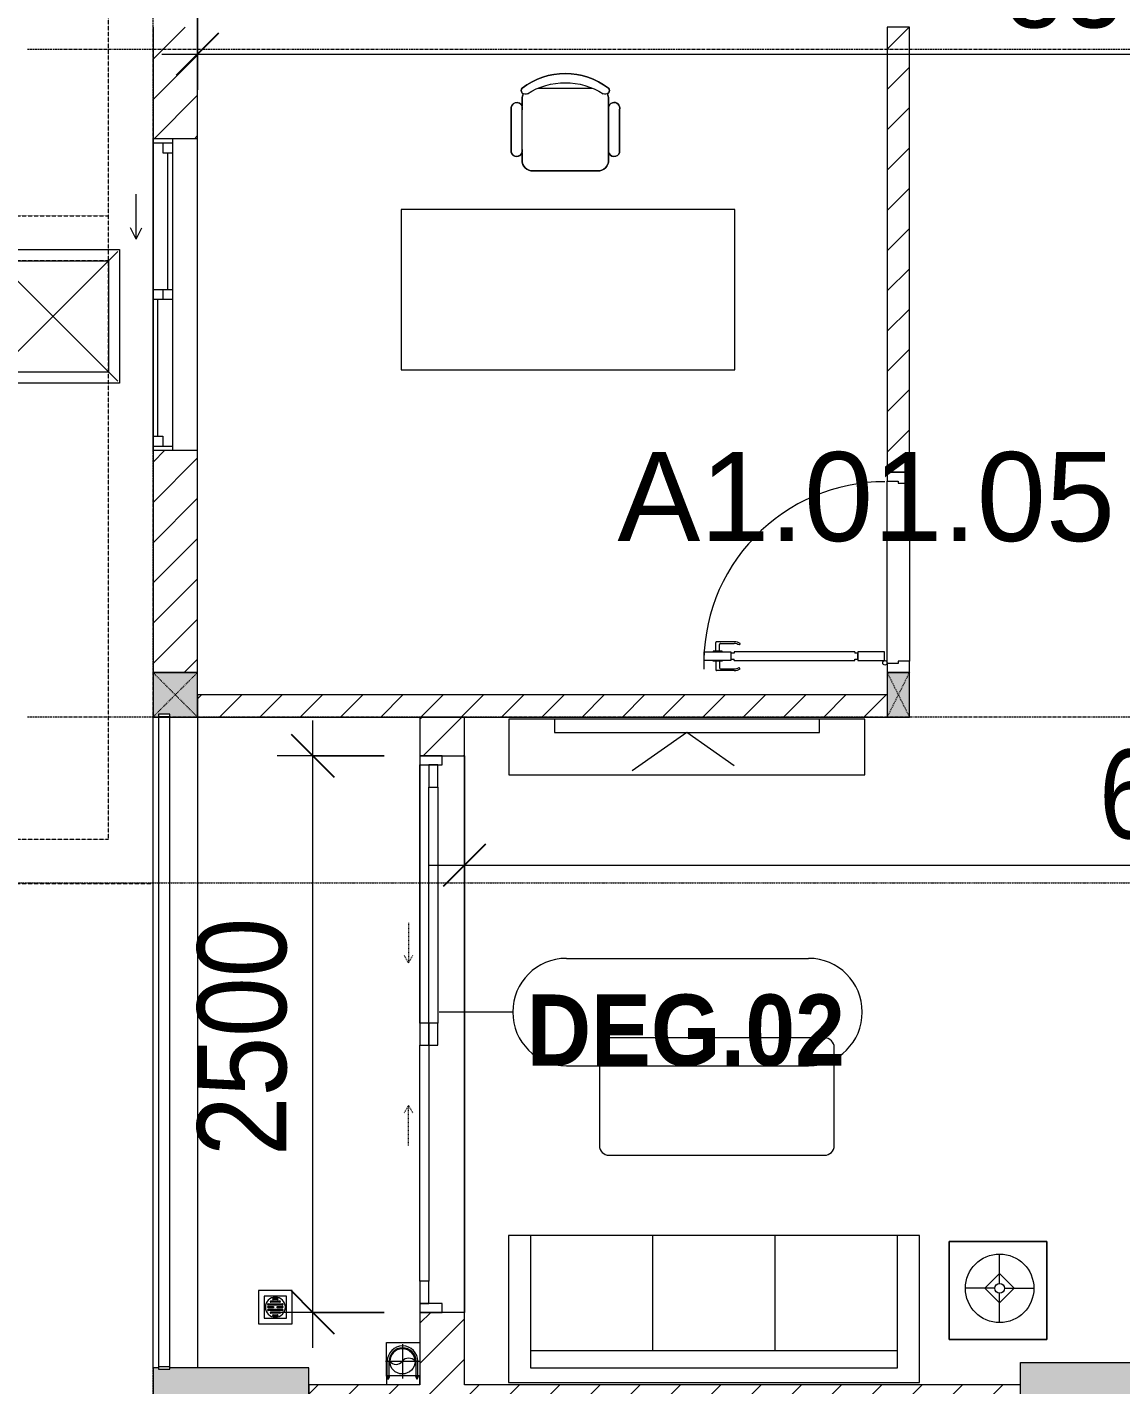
# Model space of a CAD drawing. Header units: millimetres. Extents: x 962 to 241049, y -15958 to 84407.
# Drawn here: x 96266 to 101182, y 45436 to 51537 of the extents above; entities that cross this region are included whole.
import ezdxf

# ---------------------------------------------------------------- set-up
doc = ezdxf.new("R2010")
doc.units = ezdxf.units.MM
for name, pattern in [('Dash', [6, 3, -3]), ('Dash Dot 3_16_', [7.9375, 4.7625, -1.5875, 0, -1.5875]), ('Grid Line', [22.225, 12.7, -3.175, 3.175, -3.175]), ('IMPORT-CENTER _3_', [10.16, 6.35, -1.27, 1.27, -1.27]), ('IMPORT-NCV_MAT BANG DAM SAN TANG 1$0$BEAM HIDEN_DBIM', [1.5875, 1.058333, -0.529167])]:
    doc.linetypes.add(name, pattern=pattern)
for name, color, linetype, lineweight in [('0-1', 7, 'Continuous', 5), ('A-ANNO-DIMS', 211, 'Continuous', 9), ('A-ANNO-DIMS-160', 211, 'Continuous', 9), ('A-AREA-IDEN', 2, 'Continuous', 9), ('A-DETL-GENF-1', 9, 'Continuous', 9), ('A-DOOR', 31, 'Continuous', 9), ('A-DOOR-1', 254, 'Continuous', 9), ('A-DOOR-2', 9, 'Continuous', 9), ('A-DOOR-FRAM', 31, 'Continuous', 9), ('A-DOOR-HDLN', 31, 'Dash', 9), ('A-DOOR-IDEN', 31, 'Continuous', 9), ('A-FLOR-2', 9, 'Continuous', 9), ('A-FLOR-HRAL', 11, 'Continuous', 9), ('A-GLAZ', 151, 'Continuous', 9), ('A-WALL', 113, 'Continuous', 9), ('A-WALL-1', 253, 'Continuous', 18), ('A-WALL-2', 9, 'Continuous', 9), ('A-WALL-3', 113, 'Continuous', 18), ('A-WALL-PATT-1', 10, 'Continuous', 9), ('A-WALL-PATT-2', 111, 'Continuous', 9), ('G-ANNO-SYMB-1', 111, 'Dash Dot 3_16_', 18), ('G-IMPT', 8, 'Continuous', 9), ('G-IMPT-2', 8, 'IMPORT-CENTER _3_', 9), ('G-IMPT-4', 8, 'IMPORT-NCV_MAT BANG DAM SAN TANG 1$0$BEAM HIDEN_DBIM', 9), ('I-FURN', 30, 'Continuous', 9), ('I-FURN-1', 254, 'Continuous', 9), ('M-EQPM', 50, 'Continuous', 9), ('S-COLS', 52, 'Continuous', 9), ('S-COLS-1', 52, 'Continuous', 5), ('S-COLS-2', 7, 'Continuous', 18), ('S-COLS-3', 250, 'Continuous', 9), ('S-COLS-4', 254, 'Continuous', 9), ('S-COLS-5', 253, 'Continuous', 18), ('S-COLS-6', 52, 'Continuous', 18), ('S-COLS-7', 52, 'Dash', 9), ('S-COLS-HDLN', 52, 'Dash', 9), ('S-COLS-HDLN-1', 9, 'Dash', 9), ('S-GRID-1', 1, 'Grid Line', 9)]:
    doc.layers.add(name, color=color, linetype=linetype, lineweight=lineweight)
doc.styles.add('Arial_11', font='arial_0.ttf', dxfattribs={"height": 400})
doc.styles.add('Arial_B_5', font='arialbd_0.ttf', dxfattribs={"width": 0.9, "height": 320})
doc.styles.add('UTM Avo', font='UTM Avo.ttf', dxfattribs={"width": 0.9, "height": 400})
doc.dimstyles.new('1_Dim_chi_tiet_2_5_1', dxfattribs={"dimscale": 304.8, "dimtxt": 399.720379, "dimasz": 0.629921, "dimexe": 0.524934, "dimexo": 0.0625, "dimgap": 0.052493, "dimtad": 1, "dimdec": 0, "dimrnd": 5, "dimzin": 0, "dimdsep": 46, "dimtxsty": 'UTM Avo', "dimblk1": 'OBLIQUE', "dimblk2": 'OBLIQUE', "dimsah": 1, "dimcen": 0.09, "dimdle": 0.524934, "dimazin": 0, "dimtfac": 1, "dimtdec": 4, "dimtix": 1, "dimtmove": 0, "dimatfit": 3, "dimfxl": 1.049869, "dimfxlon": 1, "dimtvp": 1, "dimtolj": 1, "dimtzin": 0, "dimarcsym": 2})
pattern_1 = [(45, (0, 0), (-90.50967, 90.50967), [])]
pattern_2 = [(45, (63179.03, 0), (-90.50967, 90.50967), [])]

# ---------------------------------------------------------------- blocks, each defined once
blk = doc.blocks.new('M_Concrete-Rectangular-Column2 - 400x1300-812637-TKCS_MB TẦNG 1')
at = {"layer": 'S-COLS'}
blk.add_hatch(color=256, dxfattribs=at).paths.add_polyline_path([(-650, 200), (-650, -200), (650, -200), (650, 200), (-180.7, 200)])
at = {"layer": 'S-COLS-2'}
for p, q in [((-650, 200), (650, 200)), ((-650, -200), (-650, 200)), ((650, 200), (650, -200)), ((650, -200), (-650, -200))]:
    blk.add_line(p, q, dxfattribs=at)
blk = doc.blocks.new('NCV_TKTC_KET CAU_rvt-1-TKCS_MB TẦNG 1')
at = {"layer": 'S-COLS-1'}
blk.add_hatch(color=256, dxfattribs=at).paths.add_polyline_path([(34352.6, 45161.9), (34352.6, 45511.9), (33727.6, 45511.9), (33727.6, 45506.9), (33677.6, 45506.9), (33677.6, 45511.9), (33652.6, 45511.9), (33652.6, 45161.9), (33727.6, 45161.9)])
at = {"layer": 'S-COLS-2'}
for p, q in [((33652.6, 45511.9), (33652.6, 45161.9)), ((33677.6, 45511.9), (33652.6, 45511.9)), ((34352.6, 45511.9), (33727.6, 45511.9)), ((34352.6, 45161.9), (34352.6, 45511.9))]:
    blk.add_line(p, q, dxfattribs=at)
at = {"layer": 'S-COLS-3', "rotation": 180}
blk.add_blockref('M_Concrete-Rectangular-Column2 - 400x1300-812637-TKCS_MB TẦNG 1', (38202.6, 45336.9), dxfattribs=at)
blk = doc.blocks.new('DOOR_CW_01 CANH MO-PANEL KINH - DIW_01-900x2200-CỬA GỖ VÂN LAMINATE-V4-TKCS_MB TẦNG 1')
at = {"layer": 'A-DETL-GENF-1'}
for p, q in [((-397, 872), (-357, 872)), ((-397, 752), (-397, 872)), ((-357, 872), (-357, 752)), ((-442, 737), (-442, 816.5)), ((-399, 820.5), (-438, 820.5)), ((-434, 799.5), (-434, 737)), ((-399, 803.5), (-430, 803.5)), ((-399, 831.8), (-397, 831.8)), ((-399, 792.2), (-399, 831.8)), ((-397, 792.2), (-397, 831.8)), ((-357, 792.2), (-357, 831.8)), ((-355, 831.8), (-357, 831.8)), ((-355, 792.2), (-355, 831.8)), ((-355, 820.5), (-316, 820.5)), ((-355, 803.5), (-324, 803.5)), ((-320, 799.5), (-320, 737)), ((-312, 737), (-312, 816.5)), ((-397, 792.2), (-399, 792.2)), ((-357, 752), (-397, 752)), ((-397, 738), (-391, 738)), ((-397, 738), (-397, 196)), ((-363, 752), (-391, 752)), ((-391, 752), (-391, 738)), ((-363, 738), (-363, 752)), ((-357, 738), (-363, 738)), ((-357, 792.2), (-355, 792.2)), ((-357, 196), (-357, 738)), ((-433.9, 711.2), (-427.3, 715.8)), ((-320.1, 711.2), (-326.7, 715.8)), ((-397, 196), (-391, 196)), ((-391, 196), (-391, 182)), ((-357, 196), (-363, 196)), ((-363, 182), (-363, 196)), ((-357, 182), (-397, 182)), ((-397, 182), (-397, 62)), ((-391, 182), (-363, 182)), ((-357, 62), (-357, 182)), ((-397, 62), (-357, 62))]:
    blk.add_line(p, q, dxfattribs=at)
blk.add_circle((-407, 60), 10, dxfattribs=at)
for centre, radius, start, end in [((-407, 60), 814, 360, 92), ((-438, 816.5), 4, 90, 180), ((-430, 799.5), 4, 90, 180), ((-324, 799.5), 4, 360, 90), ((-316, 816.5), 4, 0, 90), ((-397, 737), 45, 180, 215), ((-397, 737), 37, 180, 215), ((-357, 737), 37, 325, 0), ((-357, 737), 45, 325, 0)]:
    blk.add_arc(centre, radius, start, end, dxfattribs=at)
at = {"layer": 'A-DOOR-2'}
for p, q in [((-410, 50), (-450, 50)), ((-450, 50), (-450, -50)), ((-410, 0), (-410, 50)), ((-400, 0), (-410, 0)), ((-407, 50), (-382, 50)), ((-400, -50), (-400, 0)), ((410, 0), (400, 0)), ((400, 0), (400, -50)), ((450, 50), (410, 50)), ((410, 50), (410, 0)), ((450, -50), (450, 50)), ((-450, -50), (-400, -50)), ((400, -50), (450, -50))]:
    blk.add_line(p, q, dxfattribs=at)
blk = doc.blocks.new('BAN LV A - BAN LV A_dwg_ban hoc2-348006-TKCS_MB TẦNG 1')
at = {"layer": 'I-FURN'}
for p, q in [((145.8, 437.4), (-145.8, 437.4)), ((-194.4, 388.8), (-194.4, 113.4)), ((194.4, 113.4), (194.4, 388.8)), ((-243, 354.4), (-243, 162)), ((194.4, 351.4), (194.4, 150.8)), ((243.7, 162), (243.7, 354.4)), ((-120.5, 64.8), (120.5, 64.8))]:
    blk.add_line(p, q, dxfattribs=at)
at = {"layer": 'I-FURN', "flags": 128}
blk.add_lwpolyline([(-737.8, 610.5), (-737.8, 1330.5), (-154.9, 1330.5), (762.2, 1330.5), (762.2, 610.5)], close=True, dxfattribs=at)
at = {"layer": 'I-FURN'}
for centre, radius, start, end in [((-145.8, 388.8), 48.6, 90, 180), ((145.8, 388.8), 48.6, 360, 90), ((-218.7, 347.3), 25.3, 343.7398, 163.7398), ((219.4, 347.3), 25.3, 16.2602, 170.70537), ((-218.7, 154.9), 25.3, 163.7398, 16.2602), ((219.4, 154.9), 25.3, 189.29463, 16.2602), ((-180.2, 75.4), 17.8, 57.97259, 216.69006), ((-145.8, 113.4), 48.6, 180, 207.58444), ((0, 324), 324, 233.1301, 306.8699), ((0, 359.3), 318.2, 237.57575, 302.42425), ((180.2, 75.4), 17.8, 323.30994, 122.02741), ((145.8, 113.4), 48.6, 332.41556, 0)]:
    blk.add_arc(centre, radius, start, end, dxfattribs=at)
blk = doc.blocks.new('BAN LV A - BAN LV A_dwg-348005-TKCS_MB TẦNG 1')
at = {"extrusion": (0, 0, -1), "zscale": -1, "rotation": 180}
blk.add_blockref('BAN LV A - BAN LV A_dwg_ban hoc2-348006-TKCS_MB TẦNG 1', (-729, 1383.7), dxfattribs=at)
blk = doc.blocks.new('BAN LV A - BAN LV A-348231-TKCS_MB TẦNG 1')
at = {"layer": 'I-FURN-1'}
for p, q in [((486, 1221.7), (486, 1029.3)), ((534.6, 1270.3), (534.6, 1235.9)), ((923.4, 1232.9), (923.4, 1270.3)), ((972.7, 1029.3), (972.7, 1221.7)), ((534.6, 1029.3), (534.6, 994.9)), ((923.4, 994.9), (923.4, 1032.3)), ((583.2, 946.3), (874.8, 946.3)), ((1491.2, 773.2), (-8.8, 773.2)), ((-8.8, 773.2), (-8.8, 53.2)), ((1491.2, 53.2), (1491.2, 773.2)), ((-8.8, 53.2), (1491.2, 53.2))]:
    blk.add_line(p, q, dxfattribs=at)
for centre, radius, start, end in [((729, 1059.7), 324, 53.1301, 126.8699), ((548.9, 1308.3), 17.8, 143.30994, 240.59603), ((583.2, 1270.3), 48.6, 152.41556, 180), ((909.2, 1308.3), 17.8, 299.40397, 36.69006), ((874.8, 1270.3), 48.6, 360, 27.58444), ((510.3, 1228.8), 25.3, 16.2602, 196.2602), ((948.4, 1228.8), 25.3, 343.7398, 170.70537), ((510.3, 1036.4), 25.3, 196.2602, 343.7398), ((583.2, 994.9), 48.6, 180, 270), ((874.8, 994.9), 48.6, 270, 360), ((948.4, 1036.4), 25.3, 189.29463, 343.7398)]:
    blk.add_arc(centre, radius, start, end, dxfattribs=at)
blk.add_blockref('BAN LV A - BAN LV A_dwg-348005-TKCS_MB TẦNG 1', (0, 0))
blk = doc.blocks.new('G1_SOF - BO TRU - 100x200-745959-TKCS_MB TẦNG 1')
at = {"layer": 'S-COLS'}
blk.add_hatch(color=256, dxfattribs=at).paths.add_polyline_path([(50, -100), (50, 100), (-50, 100), (-50, -100)])
at = {"layer": 'S-COLS-5'}
for p, q in [((50, 100), (-50, 100)), ((-50, 100), (-50, -100)), ((50, -100), (50, 100)), ((-50, -100), (50, -100))]:
    blk.add_line(p, q, dxfattribs=at)
at = {"layer": 'S-COLS-HDLN-1'}
for p, q in [((50, 100), (-50, -100)), ((-50, 100), (50, -100))]:
    blk.add_line(p, q, dxfattribs=at)
blk = doc.blocks.new('LOBBY_SOFA_1 - LOBBY_SOFA_1-850634-TKCS_MB TẦNG 1')
at = {"layer": 'I-FURN'}
for p, q in [((-2556, 0), (-2556, -660)), ((-708, 0), (-2556, 0)), ((-708, -660), (-708, 0)), ((-2457, -66), (-2457, -660)), ((-807, -66), (-2457, -66)), ((-807, -660), (-807, -66)), ((-807, -143), (-2457, -143)), ((-1907, -143), (-1907, -660)), ((-1357, -143), (-1357, -660)), ((-3128.2, -193.5), (-2688.2, -193.5)), ((-3128.2, -633.5), (-3128.2, -193.5)), ((-2688.2, -193.5), (-2688.2, -633.5)), ((-2915.4, -269), (-2915.4, -401)), ((-2915.4, -357), (-2981.4, -423)), ((-2849.4, -423), (-2915.4, -357)), ((-2937.4, -423), (-3069.4, -423)), ((-2981.4, -423), (-2915.4, -489)), ((-2915.4, -489), (-2849.4, -423)), ((-2893.4, -423), (-2761.4, -423)), ((-2915.4, -445), (-2915.4, -577)), ((-2688.2, -633.5), (-3128.2, -633.5)), ((-2556, -660), (-708, -660)), ((-1160.3, -1020.5), (-2128.3, -1020.5)), ((-2172.3, -1064.5), (-2172.3, -1504.5)), ((-1116.3, -1504.5), (-1116.3, -1064.5)), ((-2128.3, -1548.5), (-1160.3, -1548.5))]:
    blk.add_line(p, q, dxfattribs=at)
for radius in [154, 22]:
    blk.add_circle((-2915.4, -423), radius, dxfattribs=at)
for centre, start, end in [((-2128.3, -1064.5), 90, 180), ((-1160.3, -1064.5), 0, 90), ((-2128.3, -1504.5), 180, 270), ((-1160.3, -1504.5), 270, 0)]:
    blk.add_arc(centre, 44, start, end, dxfattribs=at)
at = {"layer": 'I-FURN-1'}
for p, q in [((-708, 0), (-2556, 0)), ((-2556, 0), (-2556, -660)), ((-708, -660), (-708, 0)), ((-2688.2, -193.5), (-3128.2, -193.5)), ((-3128.2, -193.5), (-3128.2, -633.5)), ((-2688.2, -633.5), (-2688.2, -193.5)), ((-3128.2, -633.5), (-2688.2, -633.5)), ((-2556, -660), (-708, -660)), ((-1160.3, -1020.5), (-2128.3, -1020.5)), ((-2172.3, -1064.5), (-2172.3, -1504.5)), ((-1116.3, -1504.5), (-1116.3, -1064.5)), ((-2128.3, -1548.5), (-1160.3, -1548.5))]:
    blk.add_line(p, q, dxfattribs=at)
for centre, start, end in [((-2128.3, -1064.5), 90, 180), ((-1160.3, -1064.5), 0, 90), ((-2128.3, -1504.5), 180, 270), ((-1160.3, -1504.5), 270, 0)]:
    blk.add_arc(centre, 44, start, end, dxfattribs=at)
blk = doc.blocks.new('RES_BAN AN - RES_BAN AN-850638-TKCS_MB TẦNG 1')
at = {"layer": 'I-FURN-1'}
for p, q in [((1600, 0), (0, 0)), ((0, 0), (0, -250)), ((1600, -250), (1600, 0)), ((0, -250), (1600, -250))]:
    blk.add_line(p, q, dxfattribs=at)
blk = doc.blocks.new('KE TIVI-2 - KE TIVI-2-842843-TKCS_MB TẦNG 1')
at = {"layer": 'I-FURN-1'}
for p, q in [((-595.6, 0), (-595.6, -60)), ((595.6, 0), (-595.6, 0)), ((-595.6, -60), (595.6, -60)), ((0, -60), (-245.7, -232.1)), ((213, -209.1), (0, -60)), ((595.6, -60), (595.6, 0))]:
    blk.add_line(p, q, dxfattribs=at)
blk = doc.blocks.new('NCV_TKTC_TANG 1_rvt-1-TKCS_MB TẦNG 1')
at = {"layer": 'A-WALL-PATT-1'}
h = blk.add_hatch(dxfattribs=at)
h.set_pattern_fill('FP_1', color=256, style=0, pattern_type=2)
h.set_pattern_definition(pattern_1)
h.paths.add_polyline_path([(37052.6, 49537.3), (37052.6, 51536.5), (36952.6, 51536.5), (36952.6, 49537.3)])
h = blk.add_hatch(dxfattribs=at)
h.set_pattern_fill('FP_1', color=256, style=0, pattern_type=2)
h.set_pattern_definition(pattern_1)
h.paths.add_polyline_path([(36952.6, 48436.9), (36952.6, 48536.9), (33852.6, 48536.9), (33852.6, 48436.9), (36771.2, 48436.9)])
at = {"layer": 'A-FLOR-2'}
for p, q in [((36952.6, 48677.3), (36952.6, 49497.3)), ((37052.6, 49487.3), (37052.6, 48687.3)), ((35052.6, 48260.3), (34952.6, 48260.3)), ((35052.6, 48261.9), (35052.6, 45761.9)), ((35052.6, 45761.9), (35052.6, 48260.3)), ((34852.6, 48221.9), (34852.6, 47061.9))]:
    blk.add_line(p, q, dxfattribs=at)
at = {"layer": 'A-WALL-1'}
for p, q in [((36952.6, 51536.5), (36952.6, 49537.3)), ((37052.6, 51536.5), (36952.6, 51536.5)), ((37052.6, 49537.3), (37052.6, 51536.5)), ((36952.6, 49537.3), (37052.6, 49537.3)), ((37052.6, 48637.3), (36952.6, 48637.3)), ((36952.6, 48536.9), (33852.6, 48536.9)), ((33852.6, 48536.9), (33852.6, 48436.9)), ((33852.6, 48436.9), (36952.6, 48436.9))]:
    blk.add_line(p, q, dxfattribs=at)
at = {"layer": 'A-WALL-2'}
for p, q in [((36952.6, 48677.3), (36952.6, 49497.3)), ((37052.6, 49487.3), (37052.6, 48687.3))]:
    blk.add_line(p, q, dxfattribs=at)
at = {"layer": 'A-DOOR-1', "rotation": 89.9999999999993}
blk.add_blockref('DOOR_CW_01 CANH MO-PANEL KINH - DIW_01-900x2200-CỬA GỖ VÂN LAMINATE-V4-TKCS_MB TẦNG 1', (37002.6, 49087.3), dxfattribs=at)
at = {"layer": 'I-FURN-1'}
for name, p in [('BAN LV A - BAN LV A-348231-TKCS_MB TẦNG 1', (34776.9, 49944.2)), ('RES_BAN AN - RES_BAN AN-850638-TKCS_MB TẦNG 1', (35252.2, 48426.9)), ('KE TIVI-2 - KE TIVI-2-842843-TKCS_MB TẦNG 1', (36052.2, 48426.9))]:
    blk.add_blockref(name, p, dxfattribs=at)
at = {"layer": 'I-FURN-1', "rotation": 180}
blk.add_blockref('LOBBY_SOFA_1 - LOBBY_SOFA_1-850634-TKCS_MB TẦNG 1', (34542.6, 45446.9), dxfattribs=at)
at = {"layer": 'S-COLS-4'}
blk.add_blockref('G1_SOF - BO TRU - 100x200-745959-TKCS_MB TẦNG 1', (37002.6, 48536.9), dxfattribs=at)
blk = doc.blocks.new('1_FAMILY RVT - W01-WxH 1400x1400xmm-389822-TKCS_MB TẦNG 1')
at = {"layer": 'A-GLAZ'}
for p, q in [((248.4, 172.39), (299.2, 197.79)), ((248.4, 172.39), (299.2, 146.99)), ((248.4, 172.39), (451.6, 172.39)), ((-700, 96.19), (-700, -103.81)), ((700, 96.19), (-700, 96.19)), ((-700, 96.19), (-636.5, 96.19)), ((-680.95, 96.19), (-680.95, 7.29)), ((-636.5, 96.19), (-22.225, 96.19)), ((-636.5, 96.19), (-636.5, 51.74)), ((-636.5, 73.965), (-22.225, 73.965)), ((-22.225, 7.29), (-22.225, 96.19)), ((-22.225, 96.19), (22.225, 96.19)), ((22.225, 96.19), (680.95, 96.19)), ((22.225, 96.19), (22.225, 7.29)), ((680.95, 96.19), (700, 96.19)), ((680.95, 96.19), (680.95, 7.29)), ((700, -103.81), (700, 96.19)), ((-700, 7.29), (-680.95, 7.29)), ((-636.5, 51.74), (-680.95, 51.74)), ((-680.95, 7.29), (-22.225, 7.29)), ((22.225, 51.74), (-22.225, 51.74)), ((-22.225, 7.29), (22.225, 7.29)), ((22.225, 29.515), (636.5, 29.515)), ((22.225, 7.29), (636.5, 7.29)), ((636.5, 51.74), (636.5, 7.29)), ((680.95, 51.74), (636.5, 51.74)), ((636.5, 7.29), (700, 7.29)), ((-700, -103.81), (700, -103.81))]:
    blk.add_line(p, q, dxfattribs=at)
blk = doc.blocks.new('Railing - 50 x 10mm-1251311-TKCS_MB TẦNG 1')
at = {"layer": 'A-FLOR-HRAL'}
for p, q in [((25, 5), (-25, 5)), ((-25, 5), (-25, -5)), ((25, -5), (25, 5)), ((-25, -5), (25, -5))]:
    blk.add_line(p, q, dxfattribs=at)
blk = doc.blocks.new('Railing - Railing-1598296-TKCS_MB TẦNG 1')
at = {"layer": 'A-FLOR-HRAL'}
for p, q in [((33677.6, 48436.9), (33677.6, 45516.9)), ((33727.6, 45516.9), (33727.6, 48436.9))]:
    blk.add_line(p, q, dxfattribs=at)
for p in [(33702.6, 48444.5), (33702.6, 45511.9)]:
    blk.add_blockref('Railing - 50 x 10mm-1251311-TKCS_MB TẦNG 1', p)
blk = doc.blocks.new('TKTC_XREF_251221_MB TANG 1 - TKTC_XREF_260130_MB TANG 1_dwg_THU NUOC - THU NUOC-444531-TKCS_MB TẦNG 1-4202120-TKCS_MB TẦNG 1')
at = {"layer": 'M-EQPM'}
for p, q in [((-23.3, 10.8), (40.9, 10.8)), ((40.9, 4.8), (-23.3, 4.8)), ((-11, 23.3), (28.5, 23.3)), ((28.5, 17.3), (-11, 17.3)), ((-1.1, 35.6), (18.5, 35.6)), ((18.5, 29.6), (-1.1, 29.6)), ((-23.3, -13.6), (40.9, -13.6)), ((40.9, -19.6), (-23.3, -19.6)), ((-11, -26.1), (28.5, -26.1)), ((28.5, -32.1), (-11, -32.1)), ((-1.1, -38.5), (18.5, -38.5)), ((18.5, -44.5), (-1.1, -44.5))]:
    blk.add_line(p, q, dxfattribs=at)
at = {"layer": 'M-EQPM', "flags": 128}
for points in [[(83.7, -79.4), (83.7, 70.6), (-66.3, 70.6), (-66.3, -79.4)], [(58.7, -54.4), (58.7, 45.6), (-41.3, 45.6), (-41.3, -54.4)]]:
    blk.add_lwpolyline(points, close=True, dxfattribs=at)
for points in [[(-23.3, -1.2), (0.7, -1.2), (0.7, -7.2), (-23.3, -7.2)], [(40.9, -7.2), (16.7, -7.2), (16.7, -1.2), (40.9, -1.2)]]:
    blk.add_lwpolyline(points, dxfattribs=at)
at = {"layer": 'M-EQPM'}
for centre, radius, start, end in [((8.7, -4.4), 45, 360, 180), ((8.7, -4.4), 45, 360, 180), ((-23.3, 7.8), 3, 90, 270), ((-11, 20.3), 3, 90, 270), ((-1.1, 32.6), 3, 90, 270), ((18.5, 32.6), 3, 270, 90), ((28.5, 20.3), 3, 270, 90), ((40.9, 7.8), 3, 270, 90), ((8.7, -4.4), 45, 180, 360), ((8.7, -4.4), 45, 180, 360), ((-23.3, -4.2), 3, 90, 270), ((-23.3, -16.6), 3, 90, 270), ((-11, -29.1), 3, 90, 270), ((-1.1, -41.5), 3, 90, 270), ((18.5, -41.5), 3, 270, 90), ((28.5, -29.1), 3, 270, 90), ((40.9, -4.2), 3, 270, 90), ((40.9, -16.6), 3, 270, 90)]:
    blk.add_arc(centre, radius, start, end, dxfattribs=at)
blk = doc.blocks.new('TKTC_XREF_251221_MB TANG 1 - TKTC_XREF_260130_MB TANG 1_dwg_CUM U_DN100-4202112-TKCS_MB TẦNG 1')
at = {"layer": 'G-IMPT'}
blk.add_hatch(color=256, dxfattribs=at).paths.add_polyline_path([(0, 61), (0, 57), (14.8, 55.1), (28.5, 49.4), (40.3, 40.3), (49.4, 28.5), (55.1, 14.8), (57, 0), (55.1, -14.8), (49.4, -28.5), (40.3, -40.3), (28.5, -49.4), (14.8, -55.1), (0, -57), (0, -61), (15.8, -58.9), (30.5, -52.8), (43.1, -43.1), (52.8, -30.5), (59.7, -9.6), (61, 0), (58.9, 15.8), (52.8, 30.5), (43.1, 43.1), (30.5, 52.8), (15.8, 58.9)])
for p, q in [((-79.1, 66.6), (-79.1, 63.4)), ((-76.6, 66.6), (-76.6, 63.4)), ((-74.6, 66.6), (-74.6, 63.4)), ((-72.7, 69.3), (-72.7, 60.7)), ((-66.9, 67.9), (-71.7, 67.9)), ((-66.9, 62.1), (-71.7, 62.1)), ((-65, 69), (0, 69)), ((-72.7, -60.7), (-72.7, -69.3)), ((-79.1, -63.4), (-79.1, -66.6)), ((-76.6, -63.4), (-76.6, -66.6)), ((-74.6, -63.4), (-74.6, -66.6)), ((-66.9, -62.1), (-71.7, -62.1)), ((-66.9, -67.9), (-71.7, -67.9)), ((-65, -69), (0, -69))]:
    blk.add_line(p, q, dxfattribs=at)
at = {"layer": 'G-IMPT', "flags": 128}
for points in [[(-72.7, 67.6), (-78.1, 67.6), (-78.1, 62.4), (-72.7, 62.4)], [(-71.7, 59.2), (-66.9, 59.2), (-66.9, 70.8), (-71.7, 70.8)], [(-66.9, 70.8), (-66.9, 72.7), (-65, 72.7), (-65, 57.3), (-66.9, 57.3), (-66.9, 59.2)], [(-65, 61), (0, 61), (0, 57)], [(-71.7, -70.8), (-66.9, -70.8), (-66.9, -59.2), (-71.7, -59.2)], [(-66.9, -59.2), (-66.9, -57.3), (-65, -57.3), (-65, -72.7), (-66.9, -72.7), (-66.9, -70.8)], [(-65, -61), (0, -61), (0, -57)], [(-72.7, -62.4), (-78.1, -62.4), (-78.1, -67.6), (-72.7, -67.6)]]:
    blk.add_lwpolyline(points, dxfattribs=at)
at = {"layer": 'G-IMPT'}
for centre, radius, start, end in [((-78.1, 66.6), 0.96, 90, 180), ((-78.1, 63.4), 0.96, 180, 270), ((-71.1, 69.3), 1.56, 112.61986, 247.38014), ((-67.9, 65), 4.8, 143.1301, 216.8699), ((-71.1, 60.7), 1.56, 112.61986, 247.38014), ((0, 0), 69, 270, 90), ((0, 0), 61, 270, 90), ((0, 0), 57, 270, 90), ((-71.1, -60.7), 1.56, 112.61986, 247.38014), ((-78.1, -63.4), 0.96, 90, 180), ((-78.1, -66.6), 0.96, 180, 270), ((-67.9, -65), 4.8, 143.1301, 216.8699), ((-71.1, -69.3), 1.56, 112.61986, 247.38014)]:
    blk.add_arc(centre, radius, start, end, dxfattribs=at)
blk = doc.blocks.new('TKTC_XREF_251221_MB TANG 1 - TKTC_XREF_260130_MB TANG 1_dwg_$cc-4202125-TKCS_MB TẦNG 1')
at = {"layer": 'G-IMPT'}
blk.add_circle((0, 0), 0.5, dxfattribs=at)
for centre, radius, start, end in [((0, 0), 0.5, 90, 270), ((0.188, 0.25), 0.313, 126.8699, 233.1301), ((-0.188, -0.25), 0.313, 306.8699, 53.1301)]:
    blk.add_arc(centre, radius, start, end, dxfattribs=at)
at = {"layer": 'G-IMPT-2'}
for p, q in [((0, -0.673), (0, 0.673)), ((-0.673, 0), (0.673, 0))]:
    blk.add_line(p, q, dxfattribs=at)
blk = doc.blocks.new('TKTC_XREF_251221_MB TANG 1 - TKTC_XREF_260130_MB TANG 1_dwg-4202109-TKCS_MB TẦNG 1')
at = {"layer": 'G-IMPT', "flags": 128}
blk.add_lwpolyline([(-168449.6, -355869.6), (-168449.6, -355719.9), (-168299.3, -355719.9), (-168299.3, -355869.6)], close=True, dxfattribs=at)
blk.add_lwpolyline([(-168299.2, -355909.7), (-168299.4, -355869.7), (-168449.9, -355869.7), (-168449.6, -355909.7)], dxfattribs=at)
blk.add_blockref('TKTC_XREF_251221_MB TANG 1 - TKTC_XREF_260130_MB TANG 1_dwg_THU NUOC - THU NUOC-444531-TKCS_MB TẦNG 1-4202120-TKCS_MB TẦNG 1', (-168957.9, -355557))
for name, p, xscale, yscale, zscale, rotation in [('TKTC_XREF_251221_MB TANG 1 - TKTC_XREF_260130_MB TANG 1_dwg_$cc-4202125-TKCS_MB TẦNG 1', (-168378.1, -355804.7), 113.7150000000073, 113.7150000000073, 113.7150000000073, 269.9990086637467), ('TKTC_XREF_251221_MB TANG 1 - TKTC_XREF_260130_MB TANG 1_dwg_CUM U_DN100-4202112-TKCS_MB TẦNG 1', (-168377.2, -355804.7), 0.9975000000000007, 0.9975000000000007, 0.9975000000000007, 90.00099133829464)]:
    blk.add_blockref(name, p, dxfattribs=dict(xscale=xscale, yscale=yscale, zscale=zscale, rotation=rotation))
blk = doc.blocks.new('TKTC_XREF_251221_MB TANG 1 - TKTC_XREF_251221_MB TANG 1-2038492-TKCS_MB TẦNG 1')
blk.add_blockref('TKTC_XREF_251221_MB TANG 1 - TKTC_XREF_260130_MB TANG 1_dwg-4202109-TKCS_MB TẦNG 1', (169499.1, 384109.7))
blk = doc.blocks.new('TKCS_NAP THAM BE TU HOAI 1_260107 - TKCS_XREF_251221_NAP THAM BE TU HOAI 1_dwg-2527472-TKCS_MB TẦNG 1')
at = {"layer": 'G-IMPT'}
for p, q in [((-169657.4, 148869.5), (-170240.8, 148286.2)), ((-170240.8, 148869.5), (-169657.4, 148286.2)), ((-171257.4, 147069.6), (-171840.7, 146486.3)), ((-171840.7, 147069.6), (-171257.4, 146486.3)), ((-169657.4, 147068), (-170240.7, 146484.6)), ((-170240.7, 147068), (-169657.4, 146484.6)), ((-171257.4, 145669.6), (-171840.7, 145086.3)), ((-171840.7, 145669.6), (-171257.4, 145086.3))]:
    blk.add_line(p, q, dxfattribs=at)
at = {"layer": 'G-IMPT', "flags": 128}
for points in [[(-169649.1, 148277.8), (-170249.1, 148277.8), (-170249.1, 148877.8), (-169649.1, 148877.8)], [(-169699.1, 148327.8), (-170199.1, 148327.8), (-170199.1, 148827.8), (-169699.1, 148827.8)], [(-171249, 146477.9), (-171849, 146477.9), (-171849, 147077.9), (-171249, 147077.9)], [(-171299, 146527.9), (-171799, 146527.9), (-171799, 147027.9), (-171299, 147027.9)], [(-169649, 146476.3), (-170249, 146476.3), (-170249, 147076.3), (-169649, 147076.3)], [(-169699, 146526.3), (-170199, 146526.3), (-170199, 147026.3), (-169699, 147026.3)], [(-171249, 145077.9), (-171849, 145077.9), (-171849, 145677.9), (-171249, 145677.9)], [(-171299, 145127.9), (-171799, 145127.9), (-171799, 145627.9), (-171299, 145627.9)]]:
    blk.add_lwpolyline(points, close=True, dxfattribs=at)
at = {"layer": 'G-IMPT-4'}
for p, q in [((-173699, 147227.9), (-169699, 147227.9)), ((-173699, 147027.9), (-169699, 147027.9)), ((-171299, 147027.9), (-171299, 144427.9)), ((-171099, 147027.9), (-171099, 144427.9)), ((-173699, 145827.9), (-171299, 145827.9)), ((-173699, 145627.9), (-171299, 145627.9)), ((-173899, 144227.9), (-169499, 144227.9))]:
    blk.add_line(p, q, dxfattribs=at)
at = {"layer": 'G-IMPT-4', "flags": 128}
blk.add_lwpolyline([(-169499, 148276.3), (-169499, 149027.9), (-173899, 149027.9), (-173899, 144227.9)], dxfattribs=at)
blk.add_lwpolyline([(-173699, 144427.9), (-169699, 144427.9), (-169699, 148827.9), (-173699, 148827.9)], close=True, dxfattribs=at)
blk = doc.blocks.new('TKCS_NAP THAM BE TU HOAI 1_260107 - NẮP THĂM BỂ XLNT-2527474-TKCS_MB TẦNG 1')
blk.add_blockref('TKCS_NAP THAM BE TU HOAI 1_260107 - TKCS_XREF_251221_NAP THAM BE TU HOAI 1_dwg-2527472-TKCS_MB TẦNG 1', (173899, -144227.9))
blk = doc.blocks.new('G1_SOF - BO TRU - 200x200-3050151-TKCS_MB TẦNG 1')
at = {"layer": 'S-COLS-HDLN'}
for p, q in [((-100, 100), (100, -100)), ((100, 100), (-100, -100))]:
    blk.add_line(p, q, dxfattribs=at)
blk = doc.blocks.new('DEG_02-DEG_03 - DEG_02-2500x2400mm-CỬA ĐI 02 CÁNH TRƯỢT-625766-TKCS_MB TẦNG 1')
at = {"layer": 'A-DOOR'}
for p, q in [((-1110, 100), (-1210, 100)), ((-1210, 100), (-1210, 60)), ((-1110, 60), (-1110, 100)), ((-1110, 100), (-50, 100)), ((50, 100), (-50, 100)), ((-50, 100), (-50, 60)), ((50, 60), (50, 100)), ((-1210, 60), (-1110, 60)), ((-50, 60), (-1110, 60)), ((50, 60), (-50, 60)), ((-50, 60), (-50, 20)), ((-50, 60), (50, 60)), ((-50, 20), (50, 20)), ((50, 20), (50, 60)), ((50, 60), (1110, 60)), ((1110, 20), (50, 20)), ((1210, 60), (1110, 60)), ((1110, 60), (1110, 20)), ((1110, 20), (1210, 20)), ((1210, 20), (1210, 60))]:
    blk.add_line(p, q, dxfattribs=at)
at = {"layer": 'A-DOOR-FRAM'}
for p, q in [((-1210, 100), (-1250, 100)), ((-1250, 100), (-1250, 0)), ((-1210, 0), (-1210, 100)), ((1250, 100), (1210, 100)), ((1210, 100), (1210, 0)), ((1250, 0), (1250, 100)), ((-1250, 0), (-1210, 0)), ((1210, 0), (1250, 0))]:
    blk.add_line(p, q, dxfattribs=at)
at = {"layer": 'A-DOOR-HDLN'}
for p, q in [((-500.4, 151.1), (-320.4, 151.1)), ((-320.4, 151.1), (-355, 171.1)), ((-320.4, 151.1), (-355, 131.1)), ((320.4, 151.1), (355, 171.1)), ((320.4, 151.1), (355, 131.1)), ((500.4, 151.1), (320.4, 151.1))]:
    blk.add_line(p, q, dxfattribs=at)
blk = doc.blocks.new('STN_Door Tag - STN_Door Tag-1788670-TKCS_MB TẦNG 1')
at = {"layer": 'A-DOOR-IDEN'}
for p, q in [((-3.37, 1.495), (3.431, 1.495)), ((-3.37, -1.524), (3.431, -1.524))]:
    blk.add_line(p, q, dxfattribs=at)
for centre, start, end in [((-3.37, -0.015), 90, 270), ((3.431, -0.015), 270, 90)]:
    blk.add_arc(centre, 1.509, start, end, dxfattribs=at)
blk = doc.blocks.new('DIMBLOCK265-TKCS_MB TẦNG 1')
at = {"layer": 'A-ANNO-DIMS-160'}
for p, q in [((97550.2, 45601.9), (97550.2, 48421.9)), ((97870.2, 48261.9), (97390.2, 48261.9)), ((97550.2, 48261.9), (97870.2, 48261.9)), ((97870.2, 45761.9), (97390.2, 45761.9)), ((97550.2, 45761.9), (97870.2, 45761.9))]:
    blk.add_line(p, q, dxfattribs=at)
at = {"layer": 'A-ANNO-DIMS-160', "lineweight": 25}
for p, q in [((97550.2, 48261.9), (97454.2, 48357.9)), ((97550.2, 48261.9), (97646.2, 48165.9)), ((97550.2, 45761.9), (97454.2, 45857.9)), ((97550.2, 45761.9), (97646.2, 45665.9))]:
    blk.add_line(p, q, dxfattribs=at)
at = {"layer": 'A-ANNO-DIMS-160', "color": 0, "insert": (97030.6, 46464.2), "char_height": 400, "width": 1314.636, "attachment_point": 1, "rotation": 90, "line_spacing_factor": 1.110334, "style": 'UTM Avo'}
blk.add_mtext('2500', dxfattribs=at)
blk = doc.blocks.new('_Oblique')
at = {"color": 0, "linetype": 'ByBlock', "lineweight": -2}
blk.add_line((-0.5, -0.5), (0.5, 0.5), dxfattribs=at)
blk = doc.blocks.new('DIMBLOCK358-TKCS_MB TẦNG 1')
at = {"layer": 'A-ANNO-DIMS-160'}
for p, q in [((98231.6, 48091.5), (98231.6, 47611.5)), ((98231.6, 47771.5), (98231.6, 48091.5)), ((105031.7, 48091.5), (105031.7, 47611.5)), ((105031.7, 47771.5), (105031.7, 48091.5)), ((98071.6, 47771.5), (105191.7, 47771.5))]:
    blk.add_line(p, q, dxfattribs=at)
at = {"layer": 'A-ANNO-DIMS-160', "lineweight": 25}
for p, q in [((98231.6, 47771.5), (98327.6, 47867.5)), ((105031.7, 47771.5), (105127.7, 47867.5)), ((98231.6, 47771.5), (98135.6, 47675.5)), ((105031.7, 47771.5), (104935.7, 47675.5))]:
    blk.add_line(p, q, dxfattribs=at)
at = {"layer": 'A-ANNO-DIMS-160', "color": 0, "insert": (101083.9, 48291.1), "char_height": 400, "width": 1314.636, "attachment_point": 1, "line_spacing_factor": 1.110334, "style": 'UTM Avo'}
blk.add_mtext('6800', dxfattribs=at)
blk = doc.blocks.new('DIMBLOCK359-TKCS_MB TẦNG 1')
at = {"layer": 'A-ANNO-DIMS-160'}
for p, q in [((97031.6, 51735.6), (97031.6, 51255.6)), ((97031.6, 51415.6), (97031.6, 51735.6)), ((105381.6, 51735.6), (105381.6, 51255.6)), ((105381.6, 51415.6), (105381.6, 51735.6)), ((96871.6, 51415.6), (105541.6, 51415.6))]:
    blk.add_line(p, q, dxfattribs=at)
at = {"layer": 'A-ANNO-DIMS-160', "lineweight": 25}
for p, q in [((97031.6, 51415.6), (97127.6, 51511.6)), ((105381.6, 51415.6), (105477.6, 51511.6)), ((97031.6, 51415.6), (96935.6, 51319.6)), ((105381.6, 51415.6), (105285.6, 51319.6))]:
    blk.add_line(p, q, dxfattribs=at)
at = {"layer": 'A-ANNO-DIMS-160', "color": 0, "insert": (100658.8, 51935.2), "char_height": 400, "width": 1314.636, "attachment_point": 1, "line_spacing_factor": 1.110334, "style": 'UTM Avo'}
blk.add_mtext('8350', dxfattribs=at)

msp = doc.modelspace()

# ---------------------------------------------------------------- hatches: boundary and pattern name
at = {"layer": 'A-WALL-PATT-2'}
h = msp.add_hatch(dxfattribs=at)
h.set_pattern_fill('FP_1', color=256, style=0, pattern_type=2)
h.set_pattern_definition(pattern_2)
h.paths.add_polyline_path([(97031.6, 48636.9), (97031.6, 49635.3), (96831.6, 49635.3), (96831.6, 48636.9)])
h.paths.add_polyline_path([(97031.6, 51035.3), (97031.6, 51536.9), (96831.6, 51536.9), (96831.6, 51035.3)])
h = msp.add_hatch(dxfattribs=at)
h.set_pattern_fill('FP_1', color=256, style=0, pattern_type=2)
h.set_pattern_definition(pattern_2)
h.paths.add_polyline_path([(98231.6, 45436.9), (98231.6, 45761.9), (98031.6, 45761.9), (98031.6, 45436.9)])
h.paths.add_polyline_path([(98031.6, 48261.9), (98231.6, 48261.9), (98231.6, 48436.9), (98031.6, 48436.9)])
h = msp.add_hatch(dxfattribs=at)
h.set_pattern_fill('FP_1', color=256, style=0, pattern_type=2)
h.set_pattern_definition(pattern_2)
h.paths.add_polyline_path([(99356.6, 45236.9), (99356.6, 45240.3), (99406.6, 45240.3), (99406.6, 45236.9), (100731.6, 45236.9), (100731.6, 45436.9), (97531.6, 45436.9), (97532.2, 45236.9), (98338.2, 45236.9)])
at = {"layer": 'S-COLS-1'}
h = msp.add_hatch(color=256, dxfattribs=at)
h.paths.add_polyline_path([(96831.6, 48436.9), (97031.6, 48436.9), (97031.6, 48636.9), (96831.6, 48636.9)])
h.paths.add_polyline_path([(96856.6, 48439.5), (96856.6, 48449.5), (96906.6, 48449.5), (96906.6, 48439.5)])

# ---------------------------------------------------------------- linework, layer by layer
at = {"layer": 'A-DOOR-IDEN'}
msp.add_line((98118.1, 47112.6), (98448.5, 47112.6), dxfattribs=at)
at = {"layer": 'A-WALL'}
for p, q in [((96831.6, 48636.9), (97031.6, 48636.9)), ((96831.6, 45511.9), (96831.6, 48436.9)), ((97031.6, 48436.9), (97031.6, 45511.9)), ((98231.6, 48261.9), (98231.6, 45761.9)), ((98031.6, 47061.9), (98031.6, 48221.9))]:
    msp.add_line(p, q, dxfattribs=at)
at = {"layer": 'A-WALL-3'}
for p, q in [((96831.6, 51536.9), (96831.6, 51035.3)), ((97031.6, 51035.3), (97031.6, 51536.9)), ((96831.6, 49635.3), (96831.6, 48636.9)), ((97031.6, 48636.9), (97031.6, 49635.3)), ((98231.6, 48436.9), (98031.6, 48436.9)), ((98031.6, 48436.9), (98031.6, 48261.9)), ((98231.6, 48261.9), (98231.6, 48436.9)), ((98031.6, 48261.9), (98231.6, 48261.9)), ((98231.6, 45761.9), (98031.6, 45761.9)), ((98031.6, 45761.9), (98031.6, 45436.9)), ((98231.6, 45436.9), (98231.6, 45761.9)), ((98031.6, 45436.9), (97531.6, 45436.9)), ((97531.6, 45436.9), (97531.6, 45236.9)), ((100731.6, 45436.9), (98231.6, 45436.9))]:
    msp.add_line(p, q, dxfattribs=at)
at = {"layer": 'G-ANNO-SYMB-1'}
msp.add_line((90628.5, 47691.5), (198105.9, 47691.5), dxfattribs=at)
at = {"layer": 'S-COLS'}
msp.add_line((97031.6, 48636.9), (96831.6, 48636.9), dxfattribs=at)
at = {"layer": 'S-COLS-6'}
for p, q in [((96831.6, 48636.9), (96831.6, 48436.9)), ((97031.6, 48436.9), (97031.6, 48636.9)), ((96831.6, 48436.9), (97031.6, 48436.9))]:
    msp.add_line(p, q, dxfattribs=at)
at = {"layer": 'S-GRID-1'}
for p, q in [((96831.6, 15532), (96831.6, 78459.2)), ((192368.8, 51436.9), (96265.8, 51436.9)), ((192368.8, 48436.9), (96265.8, 48436.9))]:
    msp.add_line(p, q, dxfattribs=at)

# ---------------------------------------------------------------- block references
at = {"layer": '0-1'}
for name in ['NCV_TKTC_KET CAU_rvt-1-TKCS_MB TẦNG 1', 'NCV_TKTC_TANG 1_rvt-1-TKCS_MB TẦNG 1']:
    msp.add_blockref(name, (63179, 0), dxfattribs=at)
at = {"layer": 'A-DOOR', "rotation": 89.9999999999999}
msp.add_blockref('DEG_02-DEG_03 - DEG_02-2500x2400mm-CỬA ĐI 02 CÁNH TRƯỢT-625766-TKCS_MB TẦNG 1', (98131.6, 47011.9), dxfattribs=at)
at = {"layer": 'A-DOOR-IDEN', "xscale": 159.9999999999999, "yscale": 159.9999999999999, "zscale": 159.9999999999999}
msp.add_blockref('STN_Door Tag - STN_Door Tag-1788670-TKCS_MB TẦNG 1', (99229.2, 47113.3), dxfattribs=at)
at = {"layer": 'A-FLOR-HRAL'}
msp.add_blockref('Railing - Railing-1598296-TKCS_MB TẦNG 1', (63179, 0), dxfattribs=at)
at = {"layer": 'A-GLAZ', "rotation": 89.9999999999999}
msp.add_blockref('1_FAMILY RVT - W01-WxH 1400x1400xmm-389822-TKCS_MB TẦNG 1', (96927.8, 50335.3), dxfattribs=at)
at = {"layer": 'M-EQPM'}
for name, p in [('TKTC_XREF_251221_MB TANG 1 - TKTC_XREF_251221_MB TANG 1-2038492-TKCS_MB TẦNG 1', (96831.6, 17236.9)), ('TKCS_NAP THAM BE TU HOAI 1_260107 - NẮP THĂM BỂ XLNT-2527474-TKCS_MB TẦNG 1', (92431.6, 47688.6))]:
    msp.add_blockref(name, p, dxfattribs=at)
at = {"layer": 'S-COLS-7'}
msp.add_blockref('G1_SOF - BO TRU - 200x200-3050151-TKCS_MB TẦNG 1', (96931.6, 48536.9), dxfattribs=at)

# ---------------------------------------------------------------- texts
at = {"layer": 'A-AREA-IDEN', "insert": (100037.5, 49221.9), "char_height": 400, "width": 2233.6, "attachment_point": 8, "line_spacing_factor": 0.936439, "style": 'Arial_11'}
msp.add_mtext('\\pt8,16,24,32,40,48,56,64,72,80,88,96,104,112,120,128,136,144,152,160,168,176,184,192,200,208,216,224,232,240,248,256;A1.01.05', dxfattribs=at)
at = {"layer": 'A-DOOR-IDEN', "insert": (99226, 47027.9), "char_height": 320, "width": 1467.36, "attachment_point": 5, "line_spacing_factor": 0.936439, "style": 'Arial_B_5'}
msp.add_mtext('\\pt7.2,14.4,21.6,28.8,36,43.2,50.4,57.6,64.8,72,79.2,86.4,93.6,100.8,108,115.2,122.4,129.6,136.8,144,151.2,158.4,165.6,172.8,180,187.2,194.4,201.6,208.8,216,223.2,230.4;DEG.02', dxfattribs=at)

# ---------------------------------------------------------------- dimensions: what is measured, and where the dimension line sits
at = {"layer": 'A-ANNO-DIMS'}
for base, p1, p2, override, picture, middle in [((105381.6, 51415.6), (97031.6, 51735.6), (105381.6, 51735.6), {"dimpost": '<>', "dimfxl": 8350}, 'DIMBLOCK359-TKCS_MB TẦNG 1', (101206.6, 51638.5)), ((105031.7, 47771.5), (98231.6, 48091.5), (105031.7, 48091.5), {"dimpost": '<>', "dimfxl": 6800.071331}, 'DIMBLOCK358-TKCS_MB TẦNG 1', (101631.6, 47994.5))]:
    dim = msp.add_linear_dim(base=base, p1=p1, p2=p2, dimstyle='1_Dim_chi_tiet_2_5_1', override=override, dxfattribs=at)
    dim.commit()
    dim.dimension.update_dxf_attribs({"geometry": picture, "text_midpoint": middle})
dim = msp.add_linear_dim(base=(97550.2, 48261.9), p1=(97870.2, 45761.9), p2=(97870.2, 48261.9), angle=90, dimstyle='1_Dim_chi_tiet_2_5_1', override={"dimpost": '<>', "dimfxl": 2500}, dxfattribs=at)
dim.commit()
dim.dimension.update_dxf_attribs({"geometry": 'DIMBLOCK265-TKCS_MB TẦNG 1', "text_midpoint": (97327.2, 47011.9)})

doc.saveas('drawing.dxf')
